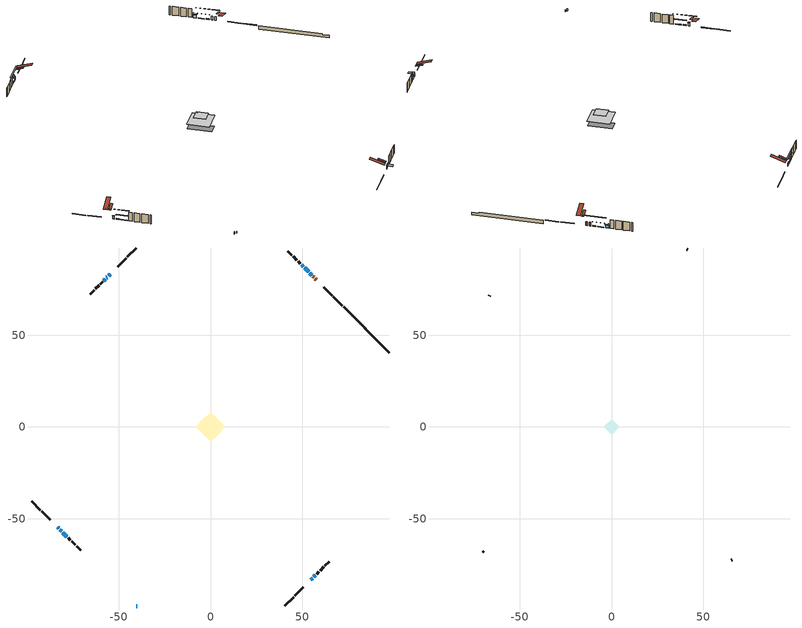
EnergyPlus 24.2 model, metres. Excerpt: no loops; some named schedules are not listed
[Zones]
conditioned space
 floor adiabatic (AdiabaticFloorConstruction): -8.03,0 0,8.03 8.03,0 0,-8.03 z2.9
 floor foundation (Slab1 construction): -6.25,2.37 -2.37,6.25 6.25,-2.37 2.37,-6.25 z-1.46
 wall outside (RimJoist1 construction): 40.39,-97.51 45.24,-92.66 / -97.51,-40.39 -92.66,-45.24 / -40.39,97.51 -45.24,92.66 / 71.85,66.05 67,70.9 z0.46:0.76
 wall outside (RimJoist2 construction): 45.89,-92 50.58,-87.31 / -92,-45.89 -87.31,-50.58 / -45.89,92 -50.58,87.31 / 66.34,71.55 61.65,76.24 z0.46:0.76
 wall outside (AdiabaticWallConstruction 1): 57.55,80.34 57.07,80.82 / 56.42,81.47 55.79,82.1 z0.46:2.49
 wall outside (AdiabaticWallConstruction): -40.39,-97.51 -39.99,-97.51 / -39.07,-97.51 -38.97,-97.51 z0.46:1.68; 54.68,-83.21 55.62,-82.28 / -83.21,-54.68 -82.71,-55.19 z0.46:2.14; -54.68,83.21 -55.55,82.35 / 56.27,-81.62 57.14,-80.76 z0.46:1.93; 55.13,82.76 54.09,83.8 / -82.05,-55.84 -81.01,-56.89 z0.46:0.94; -56.2,81.69 -56.73,81.17 z0.46:0.87; 53.44,84.46 51.28,86.61 z0.46:0.66; -57.38,80.51 -58.14,79.76 z0.46:1.53; -80.35,-57.54 -78.2,-59.7 z0.46:0.84; 50.62,87.27 49.58,88.31 z0.46:2.16
 wall outside (Wall1 construction): 57.79,-80.1 59.03,-78.86 / -77.54,-60.35 -76.3,-61.59 / -58.79,79.1 -60.03,77.86 / 48.92,88.97 47.69,90.21 z0.46:5.34
 wall outside (Wall2 construction): 59.69,-78.21 61.7,-76.19 / -75.65,-62.25 -73.63,-64.26 / -60.69,77.21 -62.7,75.19 / 47.03,90.86 45.01,92.88 z0.46:5.34
 wall outside (Wall3 construction): 62.36,-75.53 64.6,-73.3 / -72.97,-64.92 -70.74,-67.16 / -63.36,74.53 -65.59,72.3 / 44.36,93.54 42.12,95.77 z0.46:5.34
 wall foundation (FoundationWall1 construction): 72.5,65.39,-1.46 72.5,65.39,0.46 95.01,42.89,0.46 95.01,42.89,-0.03 97.51,40.39,-0.03 97.51,40.39,-1.46
 window (WindowConstruction 8): -40.39,-97.51 -39.99,-97.51 z0.46:1.68
 window (WindowConstruction 4): 54.68,-83.21 55.62,-82.28 z0.46:2.14
 window (WindowConstruction 5): -83.21,-54.68 -82.71,-55.19 z0.46:2.14
 window (WindowConstruction 6): -54.68,83.21 -55.55,82.35 z0.46:1.93
 window (WindowConstruction 7): 56.27,-81.62 57.14,-80.76 z0.46:1.93
 window (WindowConstruction 10): 55.13,82.76 54.09,83.8 z0.46:0.94
 window (WindowConstruction 11): -56.2,81.69 -56.72,81.17 z0.46:0.87
 window (WindowConstruction 12): -82.05,-55.84 -81.01,-56.88 z0.46:0.94
 window (WindowConstruction): 53.43,84.46 51.28,86.61 z0.46:0.66
 window (WindowConstruction 1): -57.38,80.51 -58.14,79.76 z0.46:1.53
 window (WindowConstruction 2): -80.35,-57.54 -78.2,-59.7 z0.46:0.84
 window (WindowConstruction 9): -39.06,-97.51 -38.97,-97.51 z0.46:1.68
 window (WindowConstruction 3): 50.62,87.27 49.58,88.31 z0.46:2.16
 door (Door): 57.55,80.34 57.08,80.82 z0.46:2.49
 door (Door 1): 56.42,81.47 55.79,82.1 z0.46:2.49
 ceiling adiabatic (AdiabaticFloorConstruction): 0,-8.03 8.03,0 0,8.03 -8.03,0 z2.9
 roof outside (Roof3 construction): 54.03,-83.87,5.34 51.28,-81.12,6.63 50.55,-81.84,6.63 53.3,-84.59,5.34; -83.87,-54.03,5.34 -81.12,-51.28,6.63 -81.84,-50.55,6.63 -84.59,-53.3,5.34; -54.03,83.87,5.34 -51.28,81.12,6.63 -50.55,81.84,6.63 -53.3,84.59,5.34; 58.21,79.69,5.34 55.46,76.93,6.63 56.18,76.21,6.63 58.93,78.96,5.34
attic - vented
 floor to conditioned space (Floor1 construction Reversed): -4.34,0 0,4.34 4.34,0 0,-4.34 z5.34
 floor to conditioned space (Floor2 construction Reversed): -3.33,0 0,3.33 3.33,0 0,-3.33 z5.34
 wall outside (Wall4 construction): 65.25,-72.64 65.67,-72.22 / -70.08,-67.81 -69.66,-68.23 / -66.25,71.64 -66.67,71.22 / 41.46,96.43 41.04,96.85 z0.46:5.34
 roof outside (Roof1 construction): 52.64,-85.25,5.34 47.32,-79.92,7.85 45.91,-81.32,7.85 51.24,-86.65,5.34; -85.25,-52.64,5.34 -79.92,-47.32,7.85 -81.32,-45.91,7.85 -86.65,-51.24,5.34; -52.64,85.25,5.34 -47.32,79.92,7.85 -45.91,81.32,7.85 -51.24,86.65,5.34; 59.59,78.3,5.34 54.26,72.97,7.85 55.67,71.57,7.85 60.99,76.9,5.34
shading: 55.83,-82.07 54.47,-83.42 56.63,-85.58 57.99,-84.22 z2.44; -82.57,-55.33 -83.35,-54.54 -83.64,-54.83 -82.86,-55.62 z2.34; -55.69,82.21 -54.54,83.35 -54.83,83.64 -55.98,82.5 z2.13; 57.28,-80.62 56.13,-81.76 56.42,-82.05 57.57,-80.91 z2.13; 50.44,87.46 58.79,79.1 59.08,79.4 50.73,87.75 z6.11; -60.38,77.51 -52.55,85.35 -52.84,85.64 -60.67,77.8 z6.03; -77.35,-60.54 -85.71,-52.19 -86,-52.48 -77.64,-60.83 z6.11; 49.56,88.33 55.15,82.74 55.44,83.03 49.85,88.62 z3.09; -59.85,78.04 -55.66,82.23 -55.95,82.52 -60.14,78.33 z3.96; -76.48,-61.41 -82.07,-55.82 -82.36,-56.11 -76.77,-61.71 z3.27; 49.44,88.46 50.76,87.13 51.06,87.42 49.73,88.75 z2.36
[Building]
Building 1: Terrain=Suburbs
[Site:Location]
Toronto City Centre_ON: Latitude {deg}=43.63; Longitude {deg}=-79.39; Time Zone {hr}=-5; Elevation {m}=77; Keep Site Location Information=Yes
[Site:GroundTemperature:Shallow]
5.01852, 3.26908, 3.12898, 3.95918, 7.29196, 10.6092, 13.4851, 15.3069, 15.4617, 13.9799, 11.1774, 7.9619
[Site:WaterMainsTemperature]
Calculation Method=Schedule; Temperature Schedule=mains temperature schedule
[Material] Roughness=Rough; Thermal Absorptance=0.9
Name | Thickness {m} | Conductivity {W/m-K} | Density {kg/m3} | Specific Heat {J/kg-K} | Solar Absorptance | Visible Absorptance
asphalt or fiberglass shingles | 0.00635 | 0.162714 | 1121.4 | 1465.45 | 0.4 | 0.4
ceiling loosefill ins | 0.0846667 | 0.0480833 | 16.02 | 1046.75 | 0.7 | 0.7
ceiling loosefill ins 1 | 0.169333 | 0.0480833 | 16.02 | 1046.75 | 0.7 | 0.7
ceiling stud and cavity | 0.1397 | 0.0977058 | 65.682 | 1177.47 | 0.7 | 0.7
ceiling stud and cavity 1 | 0.1397 | 0.138944 | 65.682 | 1177.47 | 0.7 | 0.7
concrete 4.0 in. | 0.1016 | 1.803125 | 2242.8 | 837.4 | 0.7 | 0.7
concrete 8.0 in. | 0.2032 | 1.803125 | 2242.8 | 837.4 | 0.7 | 0.7
door material | 0.04445 | 0.0451087 | 512.64 | 1214.23 | 0.7 | 0.7
door material 1 | 0.04445 | 0.188738 | 512.64 | 1214.23 | 0.7 | 0.7
exterior vertical ins | 0.0155971 | 0.029427 | 32.04 | 1214.23 | 0.7 | 0.7
floor covering | 0.0127 | 0.0433444 | 54.468 | 1339.84 | 0.6 | 0.6
floor rigid ins; wall rigid ins 1 | 0.512978 | 0.029427 | 32.04 | 1214.23 | 0.7 | 0.7
floor stud and cavity | 0.1397 | 1.75129 | 37.0049 | 1207.88 | 0.7 | 0.7
furniture material conditioned space 1 | 0.1524 | 0.115458 | 640.8 | 1214.23 | 0.6 | 0.6
gypsum board | 0.0127 | 0.160291 | 801 | 837.4 | 0.6 | 0.6
gypsum board 1 | 0.0127 | 0.160291 | 801 | 837.4 | 0.7 | 0.7
osb sheathing 0.5 in. | 0.0127 | 0.115458 | 512.64 | 1214.23 | 0.7 | 0.7
osb sheathing 0.75 in. | 0.01905 | 0.115458 | 512.64 | 1214.23 | 0.7 | 0.7
osb sheathing 2.0 in. | 0.0508 | 0.115458 | 512.64 | 1214.23 | 0.7 | 0.7
rim joist rigid ins | 0.103632 | 0.029427 | 32.04 | 1214.23 | 0.7 | 0.7
rim joist stud and cavity | 0.0508 | 0.177588 | 50.32683 | 1063.81 | 0.6 | 0.6
rim joist stud and cavity 1 | 0.0508 | 0.0552069 | 125.044 | 1163.47 | 0.6 | 0.6
roof stud and cavity | 0.2032 | 0.162585 | 78.34581 | 1123.46 | 0.7 | 0.7
wall rigid ins | 0.051816 | 0.029427 | 32.04 | 1214.23 | 0.7 | 0.7
wall stud and cavity | 0.1397 | 0.256764 | 139.0536 | 1170.24 | 0.7 | 0.7
wall stud and cavity 1 | 0.1397 | 0.159316 | 139.0536 | 1170.24 | 0.7 | 0.7
wall stud and cavity 2 | 0.1397 | 0.158678 | 139.0536 | 1170.24 | 0.7 | 0.7
wall stud and cavity 3 | 0.0889 | 6.1454 | 50.32683 | 1063.81 | 0.6 | 0.6
wall stud and cavity 4 | 0.0889 | 0.380278 | 52.3479 | 1209.89 | 0.7 | 0.7
wall stud and cavity 5 | 0.0889 | 0.391764 | 83.0341 | 1211.67 | 0.7 | 0.7
wood siding | 0.0254 | 0.102417 | 544.68 | 1172.36 | 0.4 | 0.4
wood siding 1 | 0.00254 | 0.102417 | 544.68 | 1172.36 | 0.4 | 0.4
wood siding 2; wood siding 3; wood siding 4 | 0.0254 | 0.102417 | 544.68 | 1172.36 | 0.7 | 0.7
[WindowMaterial:SimpleGlazingSystem]
Name | U-Factor {W/m2-K} | Solar Heat Gain Coefficient
WindowMaterial | 2.17638 | 0.43
WindowMaterial 1 | 2.01796 | 0.54
WindowMaterial 10 | 2.40009 | 0.35
WindowMaterial 11 | 2.37681 | 0.37
WindowMaterial 2 | 2.17638 | 0.55
WindowMaterial 3 | 2.06906 | 0.51
WindowMaterial 4 | 2.18433 | 0.56
WindowMaterial 5 | 2.24167 | 0.51
WindowMaterial 6 | 2.27234 | 0.48
WindowMaterial 7 | 2.3382 | 0.41
WindowMaterial 8 | 3.506165 | 0.25
WindowMaterial 9 | 2.74872 | 0.4
[Construction]
AdiabaticFloorConstruction: floor stud and cavity, floor rigid ins, osb sheathing 0.75 in., floor covering
AdiabaticWallConstruction: wood siding 3, wall rigid ins 1, wall stud and cavity 4, gypsum board
AdiabaticWallConstruction 1: wood siding 4, wall rigid ins 1, wall stud and cavity 4, gypsum board
Door: door material
Door 1: door material 1
Floor1 construction Reversed: gypsum board, ceiling stud and cavity, ceiling loosefill ins
Floor2 construction Reversed: gypsum board, ceiling stud and cavity 1, ceiling loosefill ins 1
FoundationWall1 construction: concrete 8.0 in., gypsum board 1
furniture construction conditioned space 1: furniture material conditioned space 1
PartitionWallConstruction: gypsum board, wall stud and cavity 5, gypsum board
RimJoist1 construction: wood siding 2, rim joist stud and cavity
RimJoist2 construction: wood siding 2, rim joist rigid ins, osb sheathing 2.0 in., rim joist stud and cavity 1
Roof1 construction: asphalt or fiberglass shingles
Roof3 construction: asphalt or fiberglass shingles, osb sheathing 0.75 in., roof stud and cavity, gypsum board
Slab1 construction: concrete 4.0 in.
Wall1 construction: wood siding, wall rigid ins, osb sheathing 0.5 in., wall stud and cavity, gypsum board
Wall2 construction: wood siding, osb sheathing 0.5 in., wall stud and cavity 1, gypsum board
Wall3 construction: wood siding, osb sheathing 0.5 in., wall stud and cavity 2, gypsum board
Wall4 construction: wood siding 1, wall stud and cavity 3
WindowConstruction: WindowMaterial
WindowConstruction 1: WindowMaterial 1
WindowConstruction 10: WindowMaterial 9
WindowConstruction 11: WindowMaterial 10
WindowConstruction 12: WindowMaterial 11
WindowConstruction 2: WindowMaterial 2
WindowConstruction 3: WindowMaterial 3
WindowConstruction 4: WindowMaterial 4
WindowConstruction 5: WindowMaterial 5
WindowConstruction 6; WindowConstruction 7: WindowMaterial 6
WindowConstruction 8: WindowMaterial 7
WindowConstruction 9: WindowMaterial 8
[Zone] Multiplier=1; Part of Total Floor Area=Yes
Name | Volume {m3}
attic - vented | 24.4153
conditioned space | 464.6
[Space]
Name | Zone | Volume {m3}
attic - vented 1 | attic - vented | 24.4153
conditioned space 1 | conditioned space | 464.6
[ZoneInfiltration:EffectiveLeakageArea]
infil attic - vented 1: Zone or Space=attic - vented 1; Schedule=Always On Discrete; Effective Air Leakage Area {cm2}=2520.84; Stack Coefficient=0.000513814; Wind Coefficient=1.53152e-05
[ZoneMixing]
whole house fan mix: Zone or Space=attic - vented; Schedule=Always On Continuous; Design Flow Rate Calculation Method=Flow/Zone; Design Flow Rate {m3/s}=0; Source Zone or Space=conditioned space
[SurfaceProperty:ExposedFoundationPerimeter]
Slab1: Exposed Perimeter Calculation Method=TotalExposedPerimeter; Total Exposed Perimeter {m}=35.358
[InternalMass] Zone or ZoneList=conditioned space; Space or SpaceList=conditioned space 1
Name | Construction | Surface Area {m2}
furniture mass conditioned space 1 | furniture construction conditioned space 1 | 78.2801
partition wall mass | PartitionWallConstruction | 195.7
[Lights]
interior lighting: Zone or ZoneList or Space or SpaceList=conditioned space 1; Schedule=interior lighting schedule; Design Level Calculation Method=LightingLevel; Lighting Level {W}=343.2; Return Air Fraction=0; Fraction Radiant=0.6; Fraction Visible=0.2; Fraction Replaceable=1
[People]
occupants: Zone or ZoneList or Space or SpaceList=conditioned space 1; Number of People Schedule=occupants schedule; Number of People Calculation Method=People; Number of People=3; Fraction Radiant=0.314171; Sensible Heat Fraction=0.56303; Activity Level Schedule=occupants activity schedule; Carbon Dioxide Generation Rate {m3/s-W}=0; Enable ASHRAE 55 Comfort Warnings=No; Mean Radiant Temperature Calculation Type=EnclosureAveraged
[ElectricEquipment] Zone or ZoneList or Space or SpaceList=conditioned space 1; Design Level Calculation Method=EquipmentLevel
Name | Schedule | Design Level {W} | Fraction Latent | Fraction Radiant | Fraction Lost
clothes dryer | clothes dryer schedule | 140.772 | 0.015 | 0.081 | 0.85
clothes washer | clothes washer schedule | 32.1985 | 0.03 | 0.162 | 0.7
cooking range | cooking range schedule | 215.147 | 0.08 | 0.432 | 0.2
dishwasher | dishwasher schedule | 66.8632 | 0.3 | 0.18 | 0.4
fridge | fridge schedule | 72.9452 | 0 | 0.6 | 0
mech vent house fan | mech vent house fan schedule | 0.95 | 0 | 0 | 1
mech vent house fan cfis | mech vent house fan cfis schedule | 0 | 0 | 0 | 0
misc plug loads | misc plug loads schedule | 494.7 | 0.045 | 0.513 | 0.1
whole house fan | Always On Discrete | 0 | 0 | 0 | 1
[OtherEquipment] Zone or ZoneList or Space or SpaceList=conditioned space 1; Design Level Calculation Method=EquipmentLevel
Name | Fuel Type | Schedule | Design Level {W} | Fraction Latent | Fraction Radiant | Fraction Lost
clothes dryer 1 | Electricity | clothes dryer schedule | 0 | 0.015 | 0.081 | 0.85
cooking range 1 | Electricity | cooking range schedule | 0 | 0.08 | 0.432 | 0.2
general water use latent | None | general water use schedule | 62.594 | 1 | 0 | 0
general water use sensible | None | general water use schedule | -61.6891 | 0 | 0.6 | 0
mech vent house fan latent load | None | Always On Discrete | 0 | 1 | 0 | 0
mech vent house fan sensible load | None | Always On Discrete | 0 | 0 | 0 | 0
water heater energy adjustment1 | NaturalGas | Always On Discrete | 0.01 | 0 | 0 | 1
[ZoneInfiltration:DesignFlowRate] Zone or ZoneList or Space or SpaceList=conditioned space 1; Schedule=Always On Discrete; Design Flow Rate Calculation Method=Flow/Zone; Design Flow Rate {m3/s}=0
infil flow; natural vent flow; whole house fan flow
[Foundation:Kiva]
Foundation Kiva 1: Initial Indoor Air Temperature {C}=18; Wall Height Above Grade {m}=0.460004; Wall Depth Below Slab {m}=0.2032; Custom Block Material Name 1=exterior vertical ins; Custom Block Depth 1 {m}=1.92; Custom Block X Position 1 {m}=0.2159; Custom Block Z Position 1 {m}=0
[Foundation:Kiva:Settings]
Soil Conductivity {W/m-K}=0.849921; Soil Density {kg/m3}=1842.3; Soil Specific Heat {J/kg-K}=418.7; Ground Solar Absorptivity=0.9; Ground Thermal Absorptivity=0.9; Ground Surface Roughness {m}=0.03; Far-Field Width {m}=40; Deep-Ground Boundary Condition=ZeroFlux; Deep-Ground Depth {m}=40; Minimum Cell Dimension {m}=0.2; Maximum Cell Growth Coefficient=3; Simulation Timestep=Timestep
[Exterior:Lights]
exterior lighting: Schedule=exterior lighting schedule; Design Level {W}=75.6
[Schedule:Constant]
Name | Hourly Value
Always On Continuous; mech vent house fan schedule; mech vent house fan cfis schedule; Always On Discrete | 1
occupants activity schedule | 117.228
fridge schedule | 0
[Schedule:Week:Daily]
interior lighting schedule Week Rule - Jan1-Jan27: interior lighting schedule day, interior lighting schedule day, interior lighting schedule day, interior lighting schedule day, interior lighting schedule day, interior lighting schedule day, interior lighting schedule day, interior lighting schedule default day, interior lighting schedule default day, interior lighting schedule default day, interior lighting schedule default day, interior lighting schedule default day
interior lighting schedule Week Rule - Jan28-Feb3: interior lighting schedule day, interior lighting schedule day, interior lighting schedule day, interior lighting schedule day, interior lighting schedule day 1, interior lighting schedule day 1, interior lighting schedule day 1, interior lighting schedule default day, interior lighting schedule default day, interior lighting schedule default day, interior lighting schedule default day, interior lighting schedule default day
interior lighting schedule Week Rule - Feb4-Feb24: interior lighting schedule day 1, interior lighting schedule day 1, interior lighting schedule day 1, interior lighting schedule day 1, interior lighting schedule day 1, interior lighting schedule day 1, interior lighting schedule day 1, interior lighting schedule default day, interior lighting schedule default day, interior lighting schedule default day, interior lighting schedule default day, interior lighting schedule default day
interior lighting schedule Week Rule - Feb25-Mar3: interior lighting schedule day 1, interior lighting schedule day 1, interior lighting schedule day 1, interior lighting schedule day 1, interior lighting schedule day 2, interior lighting schedule day 2, interior lighting schedule day 2, interior lighting schedule default day, interior lighting schedule default day, interior lighting schedule default day, interior lighting schedule default day, interior lighting schedule default day
interior lighting schedule Week Rule - Mar4-Mar31: interior lighting schedule day 2, interior lighting schedule day 2, interior lighting schedule day 2, interior lighting schedule day 2, interior lighting schedule day 2, interior lighting schedule day 2, interior lighting schedule day 2, interior lighting schedule default day, interior lighting schedule default day, interior lighting schedule default day, interior lighting schedule default day, interior lighting schedule default day
interior lighting schedule Week Rule - Apr1-Apr28: interior lighting schedule day 3, interior lighting schedule day 3, interior lighting schedule day 3, interior lighting schedule day 3, interior lighting schedule day 3, interior lighting schedule day 3, interior lighting schedule day 3, interior lighting schedule default day, interior lighting schedule default day, interior lighting schedule default day, interior lighting schedule default day, interior lighting schedule default day
interior lighting schedule Week Rule - Apr29-May5: interior lighting schedule day 3, interior lighting schedule day 3, interior lighting schedule day 4, interior lighting schedule day 4, interior lighting schedule day 4, interior lighting schedule day 4, interior lighting schedule day 4, interior lighting schedule default day, interior lighting schedule default day, interior lighting schedule default day, interior lighting schedule default day, interior lighting schedule default day
interior lighting schedule Week Rule - May6-May26: interior lighting schedule day 4, interior lighting schedule day 4, interior lighting schedule day 4, interior lighting schedule day 4, interior lighting schedule day 4, interior lighting schedule day 4, interior lighting schedule day 4, interior lighting schedule default day, interior lighting schedule default day, interior lighting schedule default day, interior lighting schedule default day, interior lighting schedule default day
interior lighting schedule Week Rule - May27-Jun2: interior lighting schedule day 4, interior lighting schedule day 4, interior lighting schedule day 4, interior lighting schedule day 4, interior lighting schedule day 4, interior lighting schedule day 5, interior lighting schedule day 5, interior lighting schedule default day, interior lighting schedule default day, interior lighting schedule default day, interior lighting schedule default day, interior lighting schedule default day
interior lighting schedule Week Rule - Jun3-Jun30: interior lighting schedule day 5, interior lighting schedule day 5, interior lighting schedule day 5, interior lighting schedule day 5, interior lighting schedule day 5, interior lighting schedule day 5, interior lighting schedule day 5, interior lighting schedule default day, interior lighting schedule default day, interior lighting schedule default day, interior lighting schedule default day, interior lighting schedule default day
interior lighting schedule Week Rule - Jul1-Jul28: interior lighting schedule day 6, interior lighting schedule day 6, interior lighting schedule day 6, interior lighting schedule day 6, interior lighting schedule day 6, interior lighting schedule day 6, interior lighting schedule day 6, interior lighting schedule default day, interior lighting schedule default day, interior lighting schedule default day, interior lighting schedule default day, interior lighting schedule default day
interior lighting schedule Week Rule - Jul29-Aug4: interior lighting schedule day 6, interior lighting schedule day 6, interior lighting schedule day 6, interior lighting schedule day 7, interior lighting schedule day 7, interior lighting schedule day 7, interior lighting schedule day 7, interior lighting schedule default day, interior lighting schedule default day, interior lighting schedule default day, interior lighting schedule default day, interior lighting schedule default day
interior lighting schedule Week Rule - Aug5-Aug25: interior lighting schedule day 7, interior lighting schedule day 7, interior lighting schedule day 7, interior lighting schedule day 7, interior lighting schedule day 7, interior lighting schedule day 7, interior lighting schedule day 7, interior lighting schedule default day, interior lighting schedule default day, interior lighting schedule default day, interior lighting schedule default day, interior lighting schedule default day
interior lighting schedule Week Rule - Aug26-Sep1: interior lighting schedule day 7, interior lighting schedule day 7, interior lighting schedule day 7, interior lighting schedule day 7, interior lighting schedule day 7, interior lighting schedule day 7, interior lighting schedule day 8, interior lighting schedule default day, interior lighting schedule default day, interior lighting schedule default day, interior lighting schedule default day, interior lighting schedule default day
interior lighting schedule Week Rule - Sep2-Sep29: interior lighting schedule day 8, interior lighting schedule day 8, interior lighting schedule day 8, interior lighting schedule day 8, interior lighting schedule day 8, interior lighting schedule day 8, interior lighting schedule day 8, interior lighting schedule default day, interior lighting schedule default day, interior lighting schedule default day, interior lighting schedule default day, interior lighting schedule default day
interior lighting schedule Week Rule - Sep30-Oct6: interior lighting schedule day 8, interior lighting schedule day 9, interior lighting schedule day 9, interior lighting schedule day 9, interior lighting schedule day 9, interior lighting schedule day 9, interior lighting schedule day 9, interior lighting schedule default day, interior lighting schedule default day, interior lighting schedule default day, interior lighting schedule default day, interior lighting schedule default day
interior lighting schedule Week Rule - Oct7-Oct27: interior lighting schedule day 9, interior lighting schedule day 9, interior lighting schedule day 9, interior lighting schedule day 9, interior lighting schedule day 9, interior lighting schedule day 9, interior lighting schedule day 9, interior lighting schedule default day, interior lighting schedule default day, interior lighting schedule default day, interior lighting schedule default day, interior lighting schedule default day
interior lighting schedule Week Rule - Oct28-Nov3: interior lighting schedule day 9, interior lighting schedule day 9, interior lighting schedule day 9, interior lighting schedule day 9, interior lighting schedule day 10, interior lighting schedule day 10, interior lighting schedule day 10, interior lighting schedule default day, interior lighting schedule default day, interior lighting schedule default day, interior lighting schedule default day, interior lighting schedule default day
interior lighting schedule Week Rule - Nov4-Nov24: interior lighting schedule day 10, interior lighting schedule day 10, interior lighting schedule day 10, interior lighting schedule day 10, interior lighting schedule day 10, interior lighting schedule day 10, interior lighting schedule day 10, interior lighting schedule default day, interior lighting schedule default day, interior lighting schedule default day, interior lighting schedule default day, interior lighting schedule default day
interior lighting schedule Week Rule - Nov25-Dec1: interior lighting schedule day 10, interior lighting schedule day 10, interior lighting schedule day 10, interior lighting schedule day 10, interior lighting schedule day 10, interior lighting schedule day 10, interior lighting schedule day 11, interior lighting schedule default day, interior lighting schedule default day, interior lighting schedule default day, interior lighting schedule default day, interior lighting schedule default day
interior lighting schedule Week Rule - Dec2-Dec31: interior lighting schedule day 11, interior lighting schedule day 11, interior lighting schedule day 11, interior lighting schedule day 11, interior lighting schedule day 11, interior lighting schedule day 11, interior lighting schedule day 11, interior lighting schedule default day, interior lighting schedule default day, interior lighting schedule default day, interior lighting schedule default day, interior lighting schedule default day
occupants schedule Week Rule - Jan1-Dec31: occupants schedule day, occupants schedule day, occupants schedule day, occupants schedule day, occupants schedule day, occupants schedule day, occupants schedule day, occupants schedule default day, occupants schedule default day, occupants schedule default day, occupants schedule default day, occupants schedule default day
clothes dryer schedule Week Rule - Jan1-Dec31: clothes dryer schedule day, clothes dryer schedule day, clothes dryer schedule day, clothes dryer schedule day, clothes dryer schedule day, clothes dryer schedule day, clothes dryer schedule day, clothes dryer schedule default day, clothes dryer schedule default day, clothes dryer schedule default day, clothes dryer schedule default day, clothes dryer schedule default day
clothes washer schedule Week Rule - Jan1-Dec31: clothes washer schedule day, clothes washer schedule day, clothes washer schedule day, clothes washer schedule day, clothes washer schedule day, clothes washer schedule day, clothes washer schedule day, clothes washer schedule default day, clothes washer schedule default day, clothes washer schedule default day, clothes washer schedule default day, clothes washer schedule default day
cooking range schedule Week Rule - Jan1-Dec31: cooking range schedule day, cooking range schedule day, cooking range schedule day, cooking range schedule day, cooking range schedule day, cooking range schedule day, cooking range schedule day, cooking range schedule default day, cooking range schedule default day, cooking range schedule default day, cooking range schedule default day, cooking range schedule default day
dishwasher schedule Week Rule - Jan1-Dec31: dishwasher schedule day, dishwasher schedule day, dishwasher schedule day, dishwasher schedule day, dishwasher schedule day, dishwasher schedule day, dishwasher schedule day, dishwasher schedule default day, dishwasher schedule default day, dishwasher schedule default day, dishwasher schedule default day, dishwasher schedule default day
misc plug loads schedule Week Rule - Jan1-Dec31: misc plug loads schedule day, misc plug loads schedule day, misc plug loads schedule day, misc plug loads schedule day, misc plug loads schedule day, misc plug loads schedule day, misc plug loads schedule day, misc plug loads schedule default day, misc plug loads schedule default day, misc plug loads schedule default day, misc plug loads schedule default day, misc plug loads schedule default day
general water use schedule Week Rule - Jan1-Dec31: general water use schedule day, general water use schedule day, general water use schedule day, general water use schedule day, general water use schedule day, general water use schedule day, general water use schedule day, general water use schedule default day, general water use schedule default day, general water use schedule default day, general water use schedule default day, general water use schedule default day
exterior lighting schedule Week Rule - Jan1-Jan27: exterior lighting schedule day, exterior lighting schedule day, exterior lighting schedule day, exterior lighting schedule day, exterior lighting schedule day, exterior lighting schedule day, exterior lighting schedule day, exterior lighting schedule default day, exterior lighting schedule default day, exterior lighting schedule default day, exterior lighting schedule default day, exterior lighting schedule default day
exterior lighting schedule Week Rule - Jan28-Feb3: exterior lighting schedule day, exterior lighting schedule day, exterior lighting schedule day, exterior lighting schedule day, exterior lighting schedule day 1, exterior lighting schedule day 1, exterior lighting schedule day 1, exterior lighting schedule default day, exterior lighting schedule default day, exterior lighting schedule default day, exterior lighting schedule default day, exterior lighting schedule default day
exterior lighting schedule Week Rule - Feb4-Feb24: exterior lighting schedule day 1, exterior lighting schedule day 1, exterior lighting schedule day 1, exterior lighting schedule day 1, exterior lighting schedule day 1, exterior lighting schedule day 1, exterior lighting schedule day 1, exterior lighting schedule default day, exterior lighting schedule default day, exterior lighting schedule default day, exterior lighting schedule default day, exterior lighting schedule default day
exterior lighting schedule Week Rule - Feb25-Mar3: exterior lighting schedule day 1, exterior lighting schedule day 1, exterior lighting schedule day 1, exterior lighting schedule day 1, exterior lighting schedule day 2, exterior lighting schedule day 2, exterior lighting schedule day 2, exterior lighting schedule default day, exterior lighting schedule default day, exterior lighting schedule default day, exterior lighting schedule default day, exterior lighting schedule default day
exterior lighting schedule Week Rule - Mar4-Mar31: exterior lighting schedule day 2, exterior lighting schedule day 2, exterior lighting schedule day 2, exterior lighting schedule day 2, exterior lighting schedule day 2, exterior lighting schedule day 2, exterior lighting schedule day 2, exterior lighting schedule default day, exterior lighting schedule default day, exterior lighting schedule default day, exterior lighting schedule default day, exterior lighting schedule default day
exterior lighting schedule Week Rule - Apr1-Apr28: exterior lighting schedule day 3, exterior lighting schedule day 3, exterior lighting schedule day 3, exterior lighting schedule day 3, exterior lighting schedule day 3, exterior lighting schedule day 3, exterior lighting schedule day 3, exterior lighting schedule default day, exterior lighting schedule default day, exterior lighting schedule default day, exterior lighting schedule default day, exterior lighting schedule default day
exterior lighting schedule Week Rule - Apr29-May5: exterior lighting schedule day 3, exterior lighting schedule day 3, exterior lighting schedule day 4, exterior lighting schedule day 4, exterior lighting schedule day 4, exterior lighting schedule day 4, exterior lighting schedule day 4, exterior lighting schedule default day, exterior lighting schedule default day, exterior lighting schedule default day, exterior lighting schedule default day, exterior lighting schedule default day
exterior lighting schedule Week Rule - May6-May26: exterior lighting schedule day 4, exterior lighting schedule day 4, exterior lighting schedule day 4, exterior lighting schedule day 4, exterior lighting schedule day 4, exterior lighting schedule day 4, exterior lighting schedule day 4, exterior lighting schedule default day, exterior lighting schedule default day, exterior lighting schedule default day, exterior lighting schedule default day, exterior lighting schedule default day
exterior lighting schedule Week Rule - May27-Jun2: exterior lighting schedule day 4, exterior lighting schedule day 4, exterior lighting schedule day 4, exterior lighting schedule day 4, exterior lighting schedule day 4, exterior lighting schedule day 5, exterior lighting schedule day 5, exterior lighting schedule default day, exterior lighting schedule default day, exterior lighting schedule default day, exterior lighting schedule default day, exterior lighting schedule default day
exterior lighting schedule Week Rule - Jun3-Jun30: exterior lighting schedule day 5, exterior lighting schedule day 5, exterior lighting schedule day 5, exterior lighting schedule day 5, exterior lighting schedule day 5, exterior lighting schedule day 5, exterior lighting schedule day 5, exterior lighting schedule default day, exterior lighting schedule default day, exterior lighting schedule default day, exterior lighting schedule default day, exterior lighting schedule default day
exterior lighting schedule Week Rule - Jul1-Jul28: exterior lighting schedule day 6, exterior lighting schedule day 6, exterior lighting schedule day 6, exterior lighting schedule day 6, exterior lighting schedule day 6, exterior lighting schedule day 6, exterior lighting schedule day 6, exterior lighting schedule default day, exterior lighting schedule default day, exterior lighting schedule default day, exterior lighting schedule default day, exterior lighting schedule default day
exterior lighting schedule Week Rule - Jul29-Aug4: exterior lighting schedule day 6, exterior lighting schedule day 6, exterior lighting schedule day 6, exterior lighting schedule day 7, exterior lighting schedule day 7, exterior lighting schedule day 7, exterior lighting schedule day 7, exterior lighting schedule default day, exterior lighting schedule default day, exterior lighting schedule default day, exterior lighting schedule default day, exterior lighting schedule default day
exterior lighting schedule Week Rule - Aug5-Aug25: exterior lighting schedule day 7, exterior lighting schedule day 7, exterior lighting schedule day 7, exterior lighting schedule day 7, exterior lighting schedule day 7, exterior lighting schedule day 7, exterior lighting schedule day 7, exterior lighting schedule default day, exterior lighting schedule default day, exterior lighting schedule default day, exterior lighting schedule default day, exterior lighting schedule default day
exterior lighting schedule Week Rule - Aug26-Sep1: exterior lighting schedule day 7, exterior lighting schedule day 7, exterior lighting schedule day 7, exterior lighting schedule day 7, exterior lighting schedule day 7, exterior lighting schedule day 7, exterior lighting schedule day 8, exterior lighting schedule default day, exterior lighting schedule default day, exterior lighting schedule default day, exterior lighting schedule default day, exterior lighting schedule default day
exterior lighting schedule Week Rule - Sep2-Sep29: exterior lighting schedule day 8, exterior lighting schedule day 8, exterior lighting schedule day 8, exterior lighting schedule day 8, exterior lighting schedule day 8, exterior lighting schedule day 8, exterior lighting schedule day 8, exterior lighting schedule default day, exterior lighting schedule default day, exterior lighting schedule default day, exterior lighting schedule default day, exterior lighting schedule default day
[Schedule:Year]
interior lighting schedule: interior lighting schedule Week Rule - Jan1-Jan27, 1, 1, 1, 27, interior lighting schedule Week Rule - Jan28-Feb3, 1, 28, 2, 3, interior lighting schedule Week Rule - Feb4-Feb24, 2, 4, 2, 24, interior lighting schedule Week Rule - Feb25-Mar3, 2, 25, 3, 3, interior lighting schedule Week Rule - Mar4-Mar31, 3, 4, 3, 31, interior lighting schedule Week Rule - Apr1-Apr28, 4, 1, 4, 28, interior lighting schedule Week Rule - Apr29-May5, 4, 29, 5, 5, interior lighting schedule Week Rule - May6-May26, 5, 6, 5, 26, interior lighting schedule Week Rule - May27-Jun2, 5, 27, 6, 2, interior lighting schedule Week Rule - Jun3-Jun30, 6, 3, 6, 30, interior lighting schedule Week Rule - Jul1-Jul28, 7, 1, 7, 28, interior lighting schedule Week Rule - Jul29-Aug4, 7, 29, 8, 4, interior lighting schedule Week Rule - Aug5-Aug25, 8, 5, 8, 25, interior lighting schedule Week Rule - Aug26-Sep1, 8, 26, 9, 1, interior lighting schedule Week Rule - Sep2-Sep29, 9, 2, 9, 29, interior lighting schedule Week Rule - Sep30-Oct6, 9, 30, 10, 6, interior lighting schedule Week Rule - Oct7-Oct27, 10, 7, 10, 27, interior lighting schedule Week Rule - Oct28-Nov3, 10, 28, 11, 3, interior lighting schedule Week Rule - Nov4-Nov24, 11, 4, 11, 24, interior lighting schedule Week Rule - Nov25-Dec1, 11, 25, 12, 1, interior lighting schedule Week Rule - Dec2-Dec31, 12, 2, 12, 31
occupants schedule: occupants schedule Week Rule - Jan1-Dec31, 1, 1, 12, 31
clothes dryer schedule: clothes dryer schedule Week Rule - Jan1-Dec31, 1, 1, 12, 31
clothes washer schedule: clothes washer schedule Week Rule - Jan1-Dec31, 1, 1, 12, 31
cooking range schedule: cooking range schedule Week Rule - Jan1-Dec31, 1, 1, 12, 31
dishwasher schedule: dishwasher schedule Week Rule - Jan1-Dec31, 1, 1, 12, 31
misc plug loads schedule: misc plug loads schedule Week Rule - Jan1-Dec31, 1, 1, 12, 31
general water use schedule: general water use schedule Week Rule - Jan1-Dec31, 1, 1, 12, 31
exterior lighting schedule: exterior lighting schedule Week Rule - Jan1-Jan27, 1, 1, 1, 27, exterior lighting schedule Week Rule - Jan28-Feb3, 1, 28, 2, 3, exterior lighting schedule Week Rule - Feb4-Feb24, 2, 4, 2, 24, exterior lighting schedule Week Rule - Feb25-Mar3, 2, 25, 3, 3, exterior lighting schedule Week Rule - Mar4-Mar31, 3, 4, 3, 31, exterior lighting schedule Week Rule - Apr1-Apr28, 4, 1, 4, 28, exterior lighting schedule Week Rule - Apr29-May5, 4, 29, 5, 5, exterior lighting schedule Week Rule - May6-May26, 5, 6, 5, 26, exterior lighting schedule Week Rule - May27-Jun2, 5, 27, 6, 2, exterior lighting schedule Week Rule - Jun3-Jun30, 6, 3, 6, 30, exterior lighting schedule Week Rule - Jul1-Jul28, 7, 1, 7, 28, exterior lighting schedule Week Rule - Jul29-Aug4, 7, 29, 8, 4, exterior lighting schedule Week Rule - Aug5-Aug25, 8, 5, 8, 25, exterior lighting schedule Week Rule - Aug26-Sep1, 8, 26, 9, 1, exterior lighting schedule Week Rule - Sep2-Sep29, 9, 2, 9, 29, exterior lighting schedule Week Rule - Sep30-Oct6, 9, 30, 10, 6, exterior lighting schedule Week Rule - Oct7-Oct27, 10, 7, 10, 27, exterior lighting schedule Week Rule - Oct28-Nov3, 10, 28, 11, 3, exterior lighting schedule Week Rule - Nov4-Nov24, 11, 4, 11, 24, exterior lighting schedule Week Rule - Nov25-Dec1, 11, 25, 12, 1, exterior lighting schedule Week Rule - Dec2-Dec31, 12, 2, 12, 31
[Schedule:Compact]
mains temperature schedule: Through: 01/01, For: AllDays, Until: 24:00, 8.80333, Through: 01/02, For: AllDays, Until: 24:00, 8.74333, Through: 01/03, For: AllDays, Until: 24:00, 8.68389, Through: 01/04, For: AllDays, Until: 24:00, 8.62611, Through: 01/05, For: AllDays, Until: 24:00, 8.56944, Through: 01/06, For: AllDays, Until: 24:00, 8.51389, Through: 01/07, For: AllDays, Until: 24:00, 8.45944, Through: 01/08, For: AllDays, Until: 24:00, 8.40611, Through: 01/09, For: AllDays, Until: 24:00, 8.35389, Through: 01/10, For: AllDays, Until: 24:00, 8.30278, Through: 01/11, For: AllDays, Until: 24:00, 8.25333, Through: 01/12, For: AllDays, Until: 24:00, 8.205, Through: 01/13, For: AllDays, Until: 24:00, 8.15778, Through: 01/14, For: AllDays, Until: 24:00, 8.11222, Through: 01/15, For: AllDays, Until: 24:00, 8.06778, Through: 01/16, For: AllDays, Until: 24:00, 8.02444, Through: 01/17, For: AllDays, Until: 24:00, 7.98222, Through: 01/18, For: AllDays, Until: 24:00, 7.94167, Through: 01/19, For: AllDays, Until: 24:00, 7.90222, Through: 01/20, For: AllDays, Until: 24:00, 7.86444, Through: 01/21, For: AllDays, Until: 24:00, 7.82778, Through: 01/22, For: AllDays, Until: 24:00, 7.79278, Through: 01/23, For: AllDays, Until: 24:00, 7.75889, Through: 01/24, For: AllDays, Until: 24:00, 7.72667, Through: 01/25, For: AllDays, Until: 24:00, 7.69556, Through: 01/26, For: AllDays, Until: 24:00, 7.66611, Through: 01/27, For: AllDays, Until: 24:00, 7.63778, Through: 01/28, For: AllDays, Until: 24:00, 7.61111, Through: 01/29, For: AllDays, Until: 24:00, 7.58556, Through: 01/30, For: AllDays, Until: 24:00, 7.56167, Through: 01/31, For: AllDays, Until: 24:00, 7.53944, Through: 02/01, For: AllDays, Until: 24:00, 7.51833, Through: 02/02, For: AllDays, Until: 24:00, 7.49889, Through: 02/03, For: AllDays, Until: 24:00, 7.48111, Through: 02/04, For: AllDays, Until: 24:00, 7.46444, Through: 02/05, For: AllDays, Until: 24:00, 7.44944, Through: 02/06, For: AllDays, Until: 24:00, 7.43556, Through: 02/07, For: AllDays, Until: 24:00, 7.42333, Through: 02/08, For: AllDays, Until: 24:00, 7.41278, Through: 02/09, For: AllDays, Until: 24:00, 7.40389, Through: 02/10, For: AllDays, Until: 24:00, 7.39611, Through: 02/11, For: AllDays, Until: 24:00, 7.39, Through: 02/12, For: AllDays, Until: 24:00, 7.38556, Through: 02/13, For: AllDays, Until: 24:00, 7.38222, Through: 02/14, For: AllDays, Until: 24:00, 7.38056, Through: 02/15, For: AllDays, Until: 24:00, 7.38056, Through: 02/16, For: AllDays, Until: 24:00, 7.38222, Through: 02/17, For: AllDays, Until: 24:00, 7.385, Through: 02/18, For: AllDays, Until: 24:00, 7.38944, Through: 02/19, For: AllDays, Until: 24:00, 7.395, Through: 02/20, For: AllDays, Until: 24:00, 7.40278, Through: 02/21, For: AllDays, Until: 24:00, 7.41167, Through: 02/22, For: AllDays, Until: 24:00, 7.42222, Through: 02/23, For: AllDays, Until: 24:00, 7.43389, Through: 02/24, For: AllDays, Until: 24:00, 7.44722, Through: 02/25, For: AllDays, Until: 24:00, 7.46222, Through: 02/26, For: AllDays, Until: 24:00, 7.47833, Through: 02/27, For: AllDays, Until: 24:00, 7.49611, Through: 02/28, For: AllDays, Until: 24:00, 7.51556, Through: 03/01, For: AllDays, Until: 24:00, 7.53667, Through: 03/02, For: AllDays, Until: 24:00, 7.55889, Through: 03/03, For: AllDays, Until: 24:00, 7.58222, Through: 03/04, For: AllDays, Until: 24:00, 7.60722, Through: 03/05, For: AllDays, Until: 24:00, 7.63389, Through: 03/06, For: AllDays, Until: 24:00, 7.66222, Through: 03/07, For: AllDays, Until: 24:00, 7.69111, Through: 03/08, For: AllDays, Until: 24:00, 7.72222, Through: 03/09, For: AllDays, Until: 24:00, 7.75444, Through: 03/10, For: AllDays, Until: 24:00, 7.78778, Through: 03/11, For: AllDays, Until: 24:00, 7.82278, Through: 03/12, For: AllDays, Until: 24:00, 7.85944, Through: 03/13, For: AllDays, Until: 24:00, 7.89722, Through: 03/14, For: AllDays, Until: 24:00, 7.93611, Through: 03/15, For: AllDays, Until: 24:00, 7.97667, Through: 03/16, For: AllDays, Until: 24:00, 8.01833, Through: 03/17, For: AllDays, Until: 24:00, 8.06167, Through: 03/18, For: AllDays, Until: 24:00, 8.10611, Through: 03/19, For: AllDays, Until: 24:00, 8.15167, Through: 03/20, For: AllDays, Until: 24:00, 8.19833, Through: 03/21, For: AllDays, Until: 24:00, 8.24667, Through: 03/22, For: AllDays, Until: 24:00, 8.29611, Through: 03/23, For: AllDays, Until: 24:00, 8.34667, Through: 03/24, For: AllDays, Until: 24:00, 8.39889, Through: 03/25, For: AllDays, Until: 24:00, 8.45167, Through: 03/26, For: AllDays, Until: 24:00, 8.50611, Through: 03/27, For: AllDays, Until: 24:00, 8.56167, Through: 03/28, For: AllDays, Until: 24:00, 8.61833, Through: 03/29, For: AllDays, Until: 24:00, 8.67611, Through: 03/30, For: AllDays, Until: 24:00, 8.735, Through: 03/31, For: AllDays, Until: 24:00, 8.795, Through: 04/01, For: AllDays, Until: 24:00, 8.85611, Through: 04/02, For: AllDays, Until: 24:00, 8.91833, Through: 04/03, For: AllDays, Until: 24:00, 8.98167, Through: 04/04, For: AllDays, Until: 24:00, 9.04556, Through: 04/05, For: AllDays, Until: 24:00, 9.11111, Through: 04/06, For: AllDays, Until: 24:00, 9.17722, Through: 04/07, For: AllDays, Until: 24:00, 9.24444, Through: 04/08, For: AllDays, Until: 24:00, 9.31222, Through: 04/09, For: AllDays, Until: 24:00, 9.38167, Through: 04/10, For: AllDays, Until: 24:00, 9.45167, Through: 04/11, For: AllDays, Until: 24:00, 9.52222, Through: 04/12, For: AllDays, Until: 24:00, 9.59444, Through: 04/13, For: AllDays, Until: 24:00, 9.66667, Through: 04/14, For: AllDays, Until: 24:00, 9.74, Through: 04/15, For: AllDays, Until: 24:00, 9.81444, Through: 04/16, For: AllDays, Until: 24:00, 9.88944, Through: 04/17, For: AllDays, Until: 24:00, 9.96556, Through: 04/18, For: AllDays, Until: 24:00, 10.0417, Through: 04/19, For: AllDays, Until: 24:00, 10.1189, Through: 04/20, For: AllDays, Until: 24:00, 10.1972, Through: 04/21, For: AllDays, Until: 24:00, 10.2756, Through: 04/22, For: AllDays, Until: 24:00, 10.355, Through: 04/23, For: AllDays, Until: 24:00, 10.435, Through: 04/24, For: AllDays, Until: 24:00, 10.515, Through: 04/25, For: AllDays, Until: 24:00, 10.5961, Through: 04/26, For: AllDays, Until: 24:00, 10.6778, Through: 04/27, For: AllDays, Until: 24:00, 10.76, Through: 04/28, For: AllDays, Until: 24:00, 10.8428, Through: 04/29, For: AllDays, Until: 24:00, 10.9261, Through: 04/30, For: AllDays, Until: 24:00, 11.0094, Through: 05/01, For: AllDays, Until: 24:00, 11.0933, Through: 05/02, For: AllDays, Until: 24:00, 11.1778, Through: 05/03, For: AllDays, Until: 24:00, 11.2628, Through: 05/04, For: AllDays, Until: 24:00, 11.3478, Through: 05/05, For: AllDays, Until: 24:00, 11.4333, Through: 05/06, For: AllDays, Until: 24:00, 11.5189, Through: 05/07, For: AllDays, Until: 24:00, 11.605, Through: 05/08, For: AllDays, Until: 24:00, 11.6917, Through: 05/09, For: AllDays, Until: 24:00, 11.7778, Through: 05/10, For: AllDays, Until: 24:00, 11.865, Through: 05/11, For: AllDays, Until: 24:00, 11.9517, Through: 05/12, For: AllDays, Until: 24:00, 12.0389, Through: 05/13, For: AllDays, Until: 24:00, 12.1261, Through: 05/14, For: AllDays, Until: 24:00, 12.2133, Through: 05/15, For: AllDays, Until: 24:00, 12.3006, Through: 05/16, For: AllDays, Until: 24:00, 12.3883, Through: 05/17, For: AllDays, Until: 24:00, 12.4756, Through: 05/18, For: AllDays, Until: 24:00, 12.5628, Through: 05/19, For: AllDays, Until: 24:00, 12.6506, Through: 05/20, For: AllDays, Until: 24:00, 12.7378, Through: 05/21, For: AllDays, Until: 24:00, 12.825, Through: 05/22, For: AllDays, Until: 24:00, 12.9122, Through: 05/23, For: AllDays, Until: 24:00, 12.9994, Through: 05/24, For: AllDays, Until: 24:00, 13.0861, Through: 05/25, For: AllDays, Until: 24:00, 13.1728, Through: 05/26, For: AllDays, Until: 24:00, 13.2594, Through: 05/27, For: AllDays, Until: 24:00, 13.3456, Through: 05/28, For: AllDays, Until: 24:00, 13.4317, Through: 05/29, For: AllDays, Until: 24:00, 13.5172, Through: 05/30, For: AllDays, Until: 24:00, 13.6028, Through: 05/31, For: AllDays, Until: 24:00, 13.6878, Through: 06/01, For: AllDays, Until: 24:00, 13.7722, Through: 06/02, For: AllDays, Until: 24:00, 13.8567, Through: 06/03, For: AllDays, Until: 24:00, 13.9406, Through: 06/04, For: AllDays, Until: 24:00, 14.0239, Through: 06/05, For: AllDays, Until: 24:00, 14.1067, Through: 06/06, For: AllDays, Until: 24:00, 14.1894, Through: 06/07, For: AllDays, Until: 24:00, 14.2711, Through: 06/08, For: AllDays, Until: 24:00, 14.3528, Through: 06/09, For: AllDays, Until: 24:00, 14.4339, Through: 06/10, For: AllDays, Until: 24:00, 14.5139, Through: 06/11, For: AllDays, Until: 24:00, 14.5939, Through: 06/12, For: AllDays, Until: 24:00, 14.6728, Through: 06/13, For: AllDays, Until: 24:00, 14.7511, Through: 06/14, For: AllDays, Until: 24:00, 14.8289, Through: 06/15, For: AllDays, Until: 24:00, 14.9061, Through: 06/16, For: AllDays, Until: 24:00, 14.9822, Through: 06/17, For: AllDays, Until: 24:00, 15.0578, Through: 06/18, For: AllDays, Until: 24:00, 15.1328, Through: 06/19, For: AllDays, Until: 24:00, 15.2067, Through: 06/20, For: AllDays, Until: 24:00, 15.28, Through: 06/21, For: AllDays, Until: 24:00, 15.3522, Through: 06/22, For: AllDays, Until: 24:00, 15.4239, Through: 06/23, For: AllDays, Until: 24:00, 15.4944, Through: 06/24, For: AllDays, Until: 24:00, 15.5639, Through: 06/25, For: AllDays, Until: 24:00, 15.6328, Through: 06/26, For: AllDays, Until: 24:00, 15.7006, Through: 06/27, For: AllDays, Until: 24:00, 15.7678, Through: 06/28, For: AllDays, Until: 24:00, 15.8333, Through: 06/29, For: AllDays, Until: 24:00, 15.8983, Through: 06/30, For: AllDays, Until: 24:00, 15.9622, Through: 07/01, For: AllDays, Until: 24:00, 16.025, Through: 07/02, For: AllDays, Until: 24:00, 16.0872, Through: 07/03, For: AllDays, Until: 24:00, 16.1478, Through: 07/04, For: AllDays, Until: 24:00, 16.2072, Through: 07/05, For: AllDays, Until: 24:00, 16.2661, Through: 07/06, For: AllDays, Until: 24:00, 16.3233, Through: 07/07, For: AllDays, Until: 24:00, 16.3794, Through: 07/08, For: AllDays, Until: 24:00, 16.435, Through: 07/09, For: AllDays, Until: 24:00, 16.4889, Through: 07/10, For: AllDays, Until: 24:00, 16.5417, Through: 07/11, For: AllDays, Until: 24:00, 16.5928, Through: 07/12, For: AllDays, Until: 24:00, 16.6433, Through: 07/13, For: AllDays, Until: 24:00, 16.6922, Through: 07/14, For: AllDays, Until: 24:00, 16.74, Through: 07/15, For: AllDays, Until: 24:00, 16.7867, Through: 07/16, For: AllDays, Until: 24:00, 16.8322, Through: 07/17, For: AllDays, Until: 24:00, 16.8761, Through: 07/18, For: AllDays, Until: 24:00, 16.9189, Through: 07/19, For: AllDays, Until: 24:00, 16.96, Through: 07/20, For: AllDays, Until: 24:00, 17, Through: 07/21, For: AllDays, Until: 24:00, 17.0389, Through: 07/22, For: AllDays, Until: 24:00, 17.0761, Through: 07/23, For: AllDays, Until: 24:00, 17.1122, Through: 07/24, For: AllDays, Until: 24:00, 17.1467, Through: 07/25, For: AllDays, Until: 24:00, 17.18, Through: 07/26, For: AllDays, Until: 24:00, 17.2117, Through: 07/27, For: AllDays, Until: 24:00, 17.2422, Through: 07/28, For: AllDays, Until: 24:00, 17.2711, Through: 07/29, For: AllDays, Until: 24:00, 17.2983, Through: 07/30, For: AllDays, Until: 24:00, 17.3244, Through: 07/31, For: AllDays, Until: 24:00, 17.3494, Through: 08/01, For: AllDays, Until: 24:00, 17.3728, Through: 08/02, For: AllDays, Until: 24:00, 17.3944, Through: 08/03, For: AllDays, Until: 24:00, 17.4144, Through: 08/04, For: AllDays, Until: 24:00, 17.4333, Through: 08/05, For: AllDays, Until: 24:00, 17.4506, Through: 08/06, For: AllDays, Until: 24:00, 17.4667, Through: 08/07, For: AllDays, Until: 24:00, 17.4811, Through: 08/08, For: AllDays, Until: 24:00, 17.4939, Through: 08/09, For: AllDays, Until: 24:00, 17.5056, Through: 08/10, For: AllDays, Until: 24:00, 17.5156, Through: 08/11, For: AllDays, Until: 24:00, 17.5239, Through: 08/12, For: AllDays, Until: 24:00, 17.5311, Through: 08/13, For: AllDays, Until: 24:00, 17.5361, Through: 08/14, For: AllDays, Until: 24:00, 17.54, Through: 08/15, For: AllDays, Until: 24:00, 17.5428, Through: 08/16, For: AllDays, Until: 24:00, 17.5439, Through: 08/17, For: AllDays, Until: 24:00, 17.5433, Through: 08/18, For: AllDays, Until: 24:00, 17.5411, Through: 08/19, For: AllDays, Until: 24:00, 17.5372, Through: 08/20, For: AllDays, Until: 24:00, 17.5322, Through: 08/21, For: AllDays, Until: 24:00, 17.5256, Through: 08/22, For: AllDays, Until: 24:00, 17.5178, Through: 08/23, For: AllDays, Until: 24:00, 17.5083, Through: 08/24, For: AllDays, Until: 24:00, 17.4972, Through: 08/25, For: AllDays, Until: 24:00, 17.4844, Through: 08/26, For: AllDays, Until: 24:00, 17.4706, Through: 08/27, For: AllDays, Until: 24:00, 17.455, Through: 08/28, For: AllDays, Until: 24:00, 17.4378, Through: 08/29, For: AllDays, Until: 24:00, 17.4194, Through: 08/30, For: AllDays, Until: 24:00, 17.3994, Through: 08/31, For: AllDays, Until: 24:00, 17.3778, Through: 09/01, For: AllDays, Until: 24:00, 17.355, Through: 09/02, For: AllDays, Until: 24:00, 17.3311, Through: 09/03, For: AllDays, Until: 24:00, 17.305, Through: 09/04, For: AllDays, Until: 24:00, 17.2778, Through: 09/05, For: AllDays, Until: 24:00, 17.2494, Through: 09/06, For: AllDays, Until: 24:00, 17.2194, Through: 09/07, For: AllDays, Until: 24:00, 17.1878, Through: 09/08, For: AllDays, Until: 24:00, 17.155, Through: 09/09, For: AllDays, Until: 24:00, 17.1206, Through: 09/10, For: AllDays, Until: 24:00, 17.085, Through: 09/11, For: AllDays, Until: 24:00, 17.0483, Through: 09/12, For: AllDays, Until: 24:00, 17.01, Through: 09/13, For: AllDays, Until: 24:00, 16.97, Through: 09/14, For: AllDays, Until: 24:00, 16.9289, Through: 09/15, For: AllDays, Until: 24:00, 16.8867, Through: 09/16, For: AllDays, Until: 24:00, 16.8428, Through: 09/17, For: AllDays, Until: 24:00, 16.7983, Through: 09/18, For: AllDays, Until: 24:00, 16.7517, Through: 09/19, For: AllDays, Until: 24:00, 16.7044, Through: 09/20, For: AllDays, Until: 24:00, 16.6556, Through: 09/21, For: AllDays, Until: 24:00, 16.6056, Through: 09/22, For: AllDays, Until: 24:00, 16.5544, Through: 09/23, For: AllDays, Until: 24:00, 16.5017, Through: 09/24, For: AllDays, Until: 24:00, 16.4483, Through: 09/25, For: AllDays, Until: 24:00, 16.3933, Through: 09/26, For: AllDays, Until: 24:00, 16.3372, Through: 09/27, For: AllDays, Until: 24:00, 16.2806, Through: 09/28, For: AllDays, Until: 24:00, 16.2222, Through: 09/29, For: AllDays, Until: 24:00, 16.1628, Through: 09/30, For: AllDays, Until: 24:00, 16.1022, Through: 10/01, For: AllDays, Until: 24:00, 16.0406, Through: 10/02, For: AllDays, Until: 24:00, 15.9778, Through: 10/03, For: AllDays, Until: 24:00, 15.9144, Through: 10/04, For: AllDays, Until: 24:00, 15.8494, Through: 10/05, For: AllDays, Until: 24:00, 15.7839, Through: 10/06, For: AllDays, Until: 24:00, 15.7172, Through: 10/07, For: AllDays, Until: 24:00, 15.6494, Through: 10/08, For: AllDays, Until: 24:00, 15.5811, Through: 10/09, For: AllDays, Until: 24:00, 15.5117, Through: 10/10, For: AllDays, Until: 24:00, 15.4411, Through: 10/11, For: AllDays, Until: 24:00, 15.37, Through: 10/12, For: AllDays, Until: 24:00, 15.2978, Through: 10/13, For: AllDays, Until: 24:00, 15.225, Through: 10/14, For: AllDays, Until: 24:00, 15.1511, Through: 10/15, For: AllDays, Until: 24:00, 15.0767, Through: 10/16, For: AllDays, Until: 24:00, 15.0011, Through: 10/17, For: AllDays, Until: 24:00, 14.925, Through: 10/18, For: AllDays, Until: 24:00, 14.8483, Through: 10/19, For: AllDays, Until: 24:00, 14.7706, Through: 10/20, For: AllDays, Until: 24:00, 14.6922, Through: 10/21, For: AllDays, Until: 24:00, 14.6133, Through: 10/22, For: AllDays, Until: 24:00, 14.5339, Through: 10/23, For: AllDays, Until: 24:00, 14.4539, Through: 10/24, For: AllDays, Until: 24:00, 14.3728, Through: 10/25, For: AllDays, Until: 24:00, 14.2917, Through: 10/26, For: AllDays, Until: 24:00, 14.21, Through: 10/27, For: AllDays, Until: 24:00, 14.1272, Through: 10/28, For: AllDays, Until: 24:00, 14.0444, Through: 10/29, For: AllDays, Until: 24:00, 13.9611, Through: 10/30, For: AllDays, Until: 24:00, 13.8772, Through: 10/31, For: AllDays, Until: 24:00, 13.7933, Through: 11/01, For: AllDays, Until: 24:00, 13.7089, Through: 11/02, For: AllDays, Until: 24:00, 13.6239, Through: 11/03, For: AllDays, Until: 24:00, 13.5383, Through: 11/04, For: AllDays, Until: 24:00, 13.4528, Through: 11/05, For: AllDays, Until: 24:00, 13.3667, Through: 11/06, For: AllDays, Until: 24:00, 13.2806, Through: 11/07, For: AllDays, Until: 24:00, 13.1944, Through: 11/08, For: AllDays, Until: 24:00, 13.1078, Through: 11/09, For: AllDays, Until: 24:00, 13.0206, Through: 11/10, For: AllDays, Until: 24:00, 12.9339, Through: 11/11, For: AllDays, Until: 24:00, 12.8467, Through: 11/12, For: AllDays, Until: 24:00, 12.7594, Through: 11/13, For: AllDays, Until: 24:00, 12.6722, Through: 11/14, For: AllDays, Until: 24:00, 12.5844, Through: 11/15, For: AllDays, Until: 24:00, 12.4972, Through: 11/16, For: AllDays, Until: 24:00, 12.41, Through: 11/17, For: AllDays, Until: 24:00, 12.3222, Through: 11/18, For: AllDays, Until: 24:00, 12.235, Through: 11/19, For: AllDays, Until: 24:00, 12.1478, Through: 11/20, For: AllDays, Until: 24:00, 12.0606, Through: 11/21, For: AllDays, Until: 24:00, 11.9733, Through: 11/22, For: AllDays, Until: 24:00, 11.8861, Through: 11/23, For: AllDays, Until: 24:00, 11.7994, Through: 11/24, For: AllDays, Until: 24:00, 11.7128, Through: 11/25, For: AllDays, Until: 24:00, 11.6267, Through: 11/26, For: AllDays, Until: 24:00, 11.5406, Through: 11/27, For: AllDays, Until: 24:00, 11.4544, Through: 11/28, For: AllDays, Until: 24:00, 11.3689, Through: 11/29, For: AllDays, Until: 24:00, 11.2839, Through: 11/30, For: AllDays, Until: 24:00, 11.1989, Through: 12/01, For: AllDays, Until: 24:00, 11.1144, Through: 12/02, For: AllDays, Until: 24:00, 11.03, Through: 12/03, For: AllDays, Until: 24:00, 10.9467, Through: 12/04, For: AllDays, Until: 24:00, 10.8633, Through: 12/05, For: AllDays, Until: 24:00, 10.7806, Through: 12/06, For: AllDays, Until: 24:00, 10.6983, Through: 12/07, For: AllDays, Until: 24:00, 10.6167, Through: 12/08, For: AllDays, Until: 24:00, 10.5356, Through: 12/09, For: AllDays, Until: 24:00, 10.4544, Through: 12/10, For: AllDays, Until: 24:00, 10.3744, Through: 12/11, For: AllDays, Until: 24:00, 10.295, Through: 12/12, For: AllDays, Until: 24:00, 10.2167, Through: 12/13, For: AllDays, Until: 24:00, 10.1383, Through: 12/14, For: AllDays, Until: 24:00, 10.0611, Through: 12/15, For: AllDays, Until: 24:00, 9.98444, Through: 12/16, For: AllDays, Until: 24:00, 9.90833, Through: 12/17, For: AllDays, Until: 24:00, 9.83278, Through: 12/18, For: AllDays, Until: 24:00, 9.75833, Through: 12/19, For: AllDays, Until: 24:00, 9.685, Through: 12/20, For: AllDays, Until: 24:00, 9.61222, Through: 12/21, For: AllDays, Until: 24:00, 9.54, Through: 12/22, For: AllDays, Until: 24:00, 9.46889, Through: 12/23, For: AllDays, Until: 24:00, 9.39889, Through: 12/24, For: AllDays, Until: 24:00, 9.32944, Through: 12/25, For: AllDays, Until: 24:00, 9.26111, Through: 12/26, For: AllDays, Until: 24:00, 9.19389, Through: 12/27, For: AllDays, Until: 24:00, 9.12722, Through: 12/28, For: AllDays, Until: 24:00, 9.06167, Through: 12/29, For: AllDays, Until: 24:00, 8.99722, Through: 12/30, For: AllDays, Until: 24:00, 8.93389, Through: 12/31, For: AllDays, Until: 24:00, 8.87111
